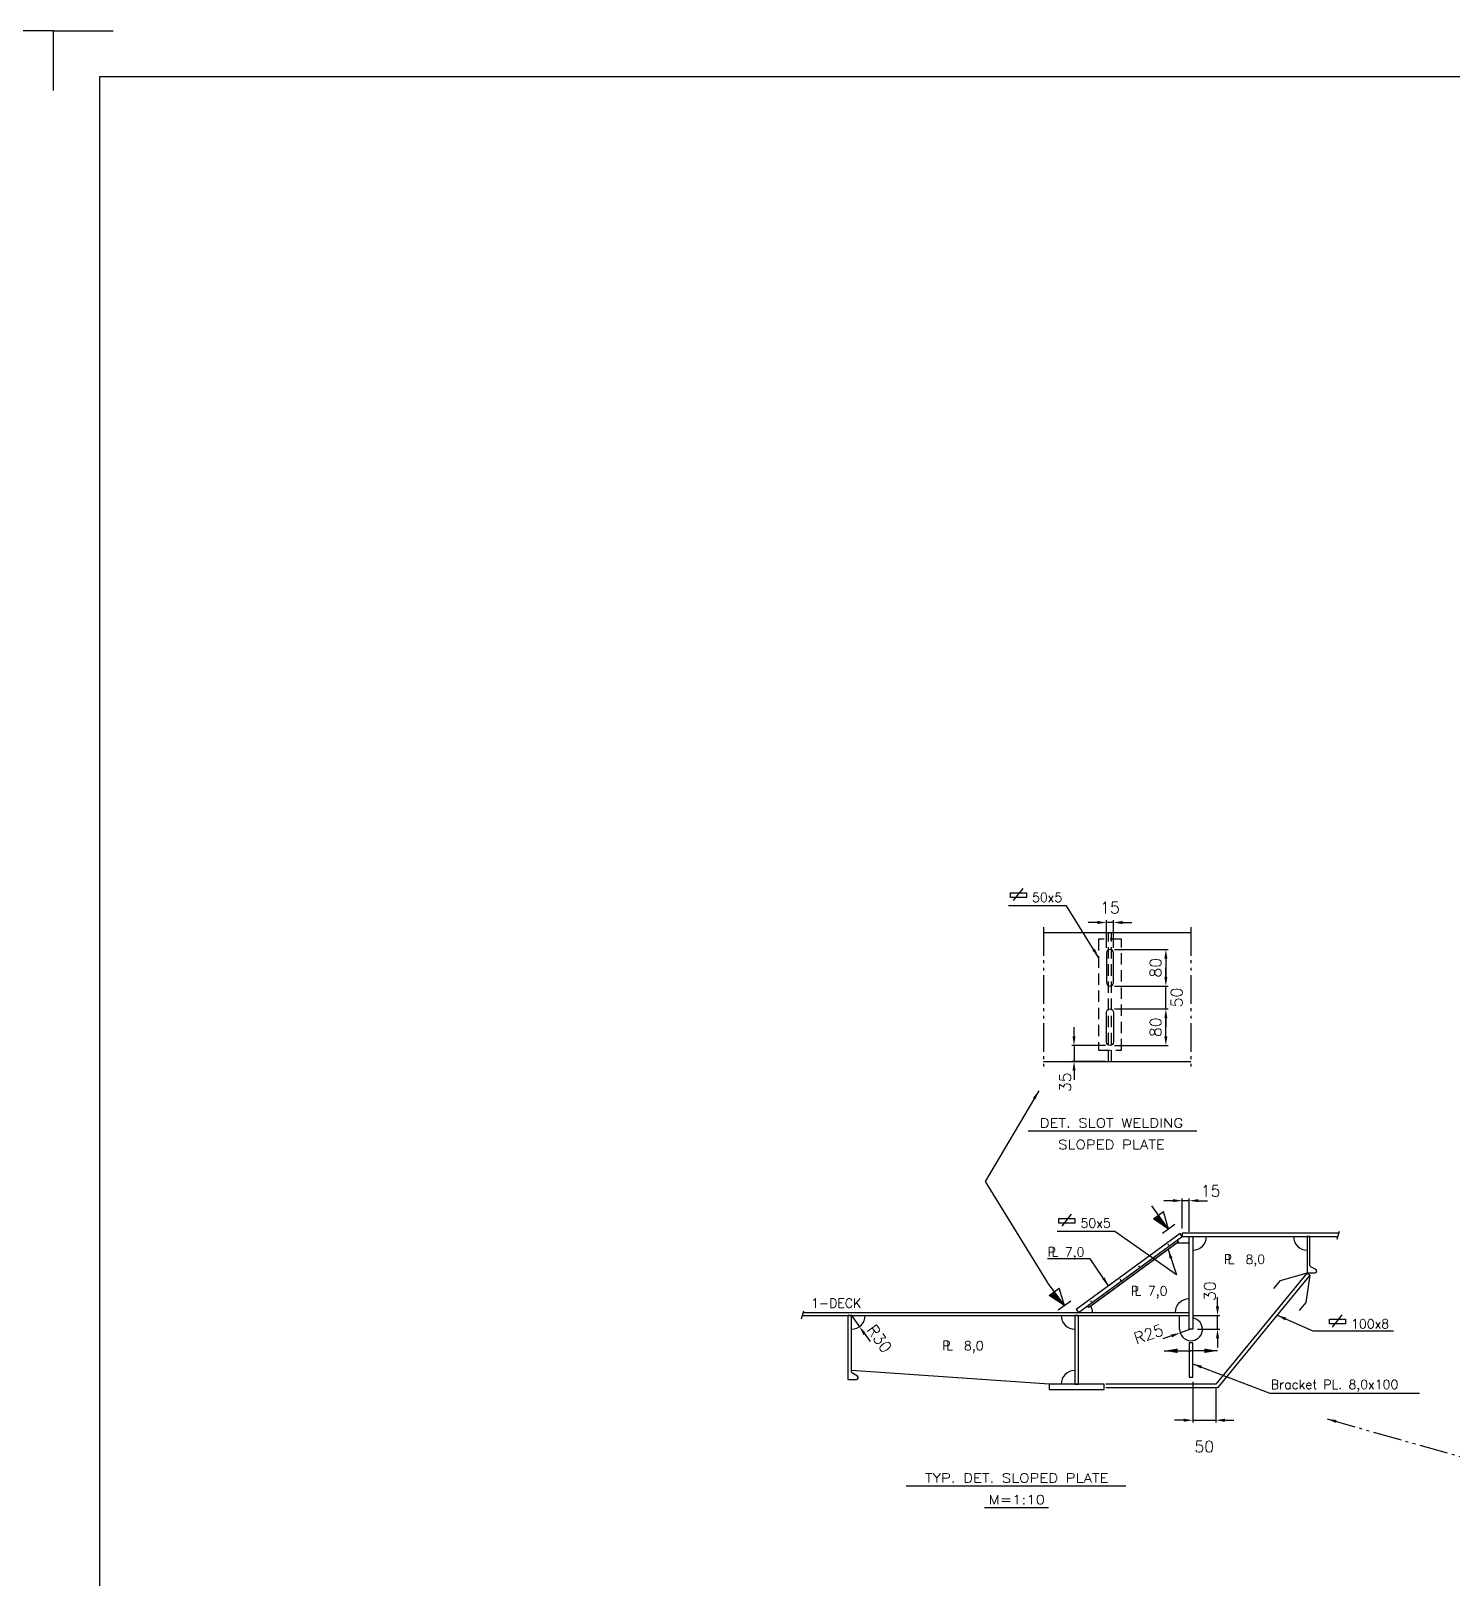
# Model space of a CAD drawing. Extents: x -86245 to 167090, y -69122 to 58950.
# Drawn here: x 40965 to 56497, y 42038 to 58950 of the extents above; entities that cross this region are included whole.
import ezdxf
from ezdxf.enums import TextEntityAlignment as Align

# ---------------------------------------------------------------- set-up
doc = ezdxf.new("R2010")
doc.units = 0
doc.header["$LTSCALE"] = 250
for name, pattern in [('DASHED', [0.75, 0.5, -0.25]), ('PHANTOM', [2.1, 1.25, -0.2, 0.125, -0.2, 0.125, -0.2]), ('STP-035', [0.24, 0.15, -0.09])]:
    doc.linetypes.add(name, pattern=pattern)
doc.layers.get('0').update_dxf_attribs({"linetype": 'CONTINUOUS'})
doc.layers.get('DEFPOINTS').update_dxf_attribs({"linetype": 'CONTINUOUS'})
for name, color, linetype in [('S0CO1', 1, 'CONTINUOUS'), ('S0CO2', 2, 'CONTINUOUS'), ('S0CO5', 4, 'CONTINUOUS'), ('S0DA1', 1, 'DASHED'), ('S0DA2', 2, 'DASHED'), ('S0PH1', 1, 'PHANTOM'), ('S0PH2', 2, 'PHANTOM'), ('S0TX2', 2, 'CONTINUOUS')]:
    doc.layers.add(name, color=color, linetype=linetype)
doc.styles.add('ROMANS', font='romans.shx', dxfattribs={"height": 125})
doc.dimstyles.get("Standard").update_dxf_attribs({"dimscale": 50, "dimtxt": 125, "dimasz": 2, "dimexe": 0.5, "dimexo": 1, "dimgap": 1, "dimtad": 1, "dimdsep": 46, "dimtxsty": 'ROMANS', "dimcen": 1.5, "dimclrd": 1, "dimclre": 1, "dimclrt": 2, "dimazin": 2, "dimtfac": 1, "dimtmove": 2, "dimatfit": 3, "dimfxl": 1, "dimtvp": 100, "dimtolj": 1, "dimarcsym": 0})

# ---------------------------------------------------------------- blocks, each defined once
blk = doc.blocks.new('R-A0')
at = {"color": 2}
for points in [[(58800, 42050), (59450, 42050), (59450, 41400)], [(58800, 0), (59450, 0), (59450, 650)]]:
    blk.add_lwpolyline(points, dxfattribs=at)
blk = doc.blocks.new('A$C775A635E')
at = {"layer": 'S0CO1', "color": 6}
blk.add_lwpolyline([(0, 0), (0, 58450), (-41050, 58450), (-41050, 0)], close=True, dxfattribs=at)
at = {"layer": 'S0CO1', "rotation": 90}
blk.add_blockref('R-A0', (500, -500), dxfattribs=at)
blk = doc.blocks.new('FLST-2')
at = {"layer": 'S0TX2', "color": 1}
for p, q in [((-222, 65), (-117, 198)), ((-256, 101), (-256, 151)), ((-256, 151), (-81, 151)), ((-81, 101), (-256, 101)), ((-81, 151), (-81, 101))]:
    blk.add_line(p, q, dxfattribs=at)
at = {"layer": 'S0TX2', "style": 'ROMANS'}
blk.add_attdef('FL.ST', (-20, 50), '', height=100, dxfattribs=at)
blk = doc.blocks.new('HP80x7')
at = {"color": 0, "linetype": 'ByBlock'}
blk.add_lwpolyline([(16.9, -80, 0.773344), (19, -72.5), (8, -66.2, -0.267949), (6, -62.7), (6, 0), (0, 0), (0, -80), (17.1, -80)], format="xyb", dxfattribs=at)
blk = doc.blocks.new('*D254')
at = {"layer": 'DEFPOINTS', "color": 0, "transparency": 16777216}
for p in [(51227, 44714), (51314, 44591)]:
    blk.add_point(p, dxfattribs=at)
at = {"layer": 'S0CO1', "color": 1, "lineweight": -2, "transparency": 16777216}
for p, q in [((51227, 44714), (51314, 44591)), ((51372, 44510), (51430, 44428))]:
    blk.add_line(p, q, dxfattribs=at)
at = {"layer": 'S0CO1', "color": 1, "transparency": 16777216}
blk.add_solid([(51385, 44519), (51358, 44500), (51314, 44591)], dxfattribs=at)
at = {"layer": 'S0CO1', "color": 2, "transparency": 16777216, "insert": (51532, 44461), "char_height": 125, "attachment_point": 5, "rotation": 305.355, "style": 'ROMANS'}
blk.add_mtext('\\A1;R30', dxfattribs=at)
blk = doc.blocks.new('PILD')
at = {"color": 1, "linetype": 'ByBlock'}
blk.add_line((0, 0), (250, 0), dxfattribs=at)
blk.add_solid([(125, 21), (125, -21), (0, 0)], dxfattribs=at)
blk = doc.blocks.new('PILC')
at = {"color": 1, "linetype": 'ByBlock'}
blk.add_line((0, 0), (-250, 0), dxfattribs=at)
blk.add_solid([(-125, 21), (-125, -21), (0, 0)], dxfattribs=at)
blk = doc.blocks.new('PLT-FORBI')
at = {"layer": 'S0CO1'}
for name, p in [('PILD', (-250, 0)), ('PILC', (250, 0))]:
    blk.add_blockref(name, p, dxfattribs=at)
blk = doc.blocks.new('*D255')
at = {"layer": 'DEFPOINTS', "color": 0, "transparency": 16777216}
for p in [(54957, 44039), (55207, 43964), (55207, 43569)]:
    blk.add_point(p, dxfattribs=at)
at = {"layer": 'S0CO1', "color": 1, "lineweight": -2, "transparency": 16777216}
for p, q in [((54957, 43989), (54957, 43544)), ((55207, 43914), (55207, 43544)), ((54857, 43569), (54757, 43569)), ((54957, 43569), (55207, 43569)), ((55307, 43569), (55407, 43569))]:
    blk.add_line(p, q, dxfattribs=at)
at = {"layer": 'S0CO1', "color": 1, "transparency": 16777216}
for points in [[(54857, 43586), (54857, 43552), (54957, 43569)], [(55307, 43586), (55307, 43552), (55207, 43569)]]:
    blk.add_solid(points, dxfattribs=at)
at = {"layer": 'S0CO1', "color": 2, "transparency": 16777216, "insert": (55082, 43281), "char_height": 125, "attachment_point": 5, "style": 'ROMANS'}
blk.add_mtext('\\A1;50', dxfattribs=at)
blk = doc.blocks.new('PLDIM2')
at = {"layer": 'S0TX2', "style": 'ROMANS'}
for s, p in [('P', (-19, 0)), ('L', (23, 0))]:
    blk.add_text(s, height=100, dxfattribs=at).set_placement(p)
blk.add_attdef('XX.X', (168, -1), '', height=100, dxfattribs=at)
blk = doc.blocks.new('*D256')
at = {"layer": 'DEFPOINTS', "color": 0, "transparency": 16777216}
for p in [(54052, 47665), (53659, 47490), (54052, 47490)]:
    blk.add_point(p, dxfattribs=at)
at = {"layer": 'S0CO1', "color": 1, "lineweight": -2, "transparency": 16777216}
for p, q in [((53659, 47765), (53659, 47865)), ((54002, 47665), (53634, 47665)), ((53659, 47665), (53659, 47490)), ((54002, 47490), (53634, 47490)), ((53659, 47390), (53659, 47290))]:
    blk.add_line(p, q, dxfattribs=at)
at = {"layer": 'S0CO1', "color": 1, "transparency": 16777216}
for points in [[(53642, 47765), (53675, 47765), (53659, 47665)], [(53642, 47390), (53675, 47390), (53659, 47490)]]:
    blk.add_solid(points, dxfattribs=at)
at = {"layer": 'S0CO1', "color": 2, "transparency": 16777216, "insert": (53562, 47263), "char_height": 125, "attachment_point": 5, "rotation": 90, "style": 'ROMANS'}
blk.add_mtext('\\A1;35', dxfattribs=at)
blk = doc.blocks.new('*D257')
at = {"layer": 'DEFPOINTS', "color": 0, "transparency": 16777216}
for p in [(54015, 49010), (54015, 48684), (54090, 48684)]:
    blk.add_point(p, dxfattribs=at)
at = {"layer": 'S0CO1', "color": 1, "lineweight": -2, "transparency": 16777216}
for p, q in [((53915, 49010), (53815, 49010)), ((54015, 48734), (54015, 49035)), ((54090, 49010), (54015, 49010)), ((54090, 48734), (54090, 49035)), ((54190, 49010), (54290, 49010))]:
    blk.add_line(p, q, dxfattribs=at)
at = {"layer": 'S0CO1', "color": 1, "transparency": 16777216}
for points in [[(53915, 49027), (53915, 48993), (54015, 49010)], [(54190, 49027), (54190, 48993), (54090, 49010)]]:
    blk.add_solid(points, dxfattribs=at)
at = {"layer": 'S0CO1', "color": 2, "transparency": 16777216, "insert": (54052, 49172), "char_height": 125, "attachment_point": 5, "style": 'ROMANS'}
blk.add_mtext('\\A1;15', dxfattribs=at)
blk = doc.blocks.new('*D258')
at = {"layer": 'DEFPOINTS', "color": 0, "transparency": 16777216}
for p in [(54052, 48065), (54662, 48065), (54052, 47665)]:
    blk.add_point(p, dxfattribs=at)
at = {"layer": 'S0CO1', "color": 1, "lineweight": -2, "transparency": 16777216}
for p, q in [((54102, 48065), (54687, 48065)), ((54662, 47765), (54662, 47965)), ((54102, 47665), (54687, 47665))]:
    blk.add_line(p, q, dxfattribs=at)
at = {"layer": 'S0CO1', "color": 1, "transparency": 16777216}
for points in [[(54646, 47965), (54679, 47965), (54662, 48065)], [(54646, 47765), (54679, 47765), (54662, 47665)]]:
    blk.add_solid(points, dxfattribs=at)
at = {"layer": 'S0CO1', "color": 2, "transparency": 16777216, "insert": (54550, 47865), "char_height": 125, "attachment_point": 5, "rotation": 90, "style": 'ROMANS'}
blk.add_mtext('\\A1;80', dxfattribs=at)
blk = doc.blocks.new('*D259')
at = {"layer": 'DEFPOINTS', "color": 0, "transparency": 16777216}
for p in [(54052, 48715), (54052, 48315), (54662, 48315)]:
    blk.add_point(p, dxfattribs=at)
at = {"layer": 'S0CO1', "color": 1, "lineweight": -2, "transparency": 16777216}
for p, q in [((54102, 48715), (54687, 48715)), ((54662, 48615), (54662, 48415)), ((54102, 48315), (54687, 48315))]:
    blk.add_line(p, q, dxfattribs=at)
at = {"layer": 'S0CO1', "color": 1, "transparency": 16777216}
for points in [[(54646, 48615), (54679, 48615), (54662, 48715)], [(54646, 48415), (54679, 48415), (54662, 48315)]]:
    blk.add_solid(points, dxfattribs=at)
at = {"layer": 'S0CO1', "color": 2, "transparency": 16777216, "insert": (54550, 48515), "char_height": 125, "attachment_point": 5, "rotation": 90, "style": 'ROMANS'}
blk.add_mtext('\\A1;80', dxfattribs=at)
blk = doc.blocks.new('*D260')
at = {"layer": 'DEFPOINTS', "color": 0, "transparency": 16777216}
for p in [(54052, 48315), (54662, 48315), (54052, 48065)]:
    blk.add_point(p, dxfattribs=at)
at = {"layer": 'S0CO1', "color": 1, "lineweight": -2, "transparency": 16777216}
for p, q in [((54662, 48415), (54662, 48515)), ((54102, 48315), (54687, 48315)), ((54662, 48065), (54662, 48315)), ((54102, 48065), (54687, 48065)), ((54662, 47965), (54662, 47865))]:
    blk.add_line(p, q, dxfattribs=at)
at = {"layer": 'S0CO1', "color": 1, "transparency": 16777216}
for points in [[(54646, 48415), (54679, 48415), (54662, 48315)], [(54646, 47965), (54679, 47965), (54662, 48065)]]:
    blk.add_solid(points, dxfattribs=at)
at = {"layer": 'S0CO1', "color": 2, "transparency": 16777216, "insert": (54781, 48190), "char_height": 125, "attachment_point": 5, "rotation": 90, "style": 'ROMANS'}
blk.add_mtext('\\A1;50', dxfattribs=at)
blk = doc.blocks.new('*D261')
at = {"layer": 'DEFPOINTS', "color": 0, "transparency": 16777216}
for p in [(54842, 45969), (54842, 45614), (54917, 45579)]:
    blk.add_point(p, dxfattribs=at)
at = {"layer": 'S0CO1', "color": 1, "lineweight": -2, "transparency": 16777216}
for p, q in [((54742, 45969), (54642, 45969)), ((54842, 45664), (54842, 45994)), ((54917, 45969), (54842, 45969)), ((54917, 45629), (54917, 45994)), ((55017, 45969), (55117, 45969))]:
    blk.add_line(p, q, dxfattribs=at)
at = {"layer": 'S0CO1', "color": 1, "transparency": 16777216}
for points in [[(54742, 45986), (54742, 45953), (54842, 45969)], [(55017, 45986), (55017, 45953), (54917, 45969)]]:
    blk.add_solid(points, dxfattribs=at)
at = {"layer": 'S0CO1', "color": 2, "transparency": 16777216, "insert": (55151, 46076), "char_height": 125, "attachment_point": 5, "style": 'ROMANS'}
blk.add_mtext('\\A1;15', dxfattribs=at)
blk = doc.blocks.new('LLL')
at = {"layer": 'S0PH2'}
for p, q in [((42, 113), (42, 431)), ((110, 301), (-27, 301)), ((42, 113), (-27, 301)), ((42, 113), (110, 301)), ((-44, 113), (127, 113))]:
    blk.add_line(p, q, dxfattribs=at)
blk.add_solid([(110, 301), (42, 113), (110, 301), (42, 301)], dxfattribs=at)
blk = doc.blocks.new('*D252')
at = {"layer": 'DEFPOINTS', "color": 0, "transparency": 16777216}
for p in [(54917, 44714), (55227, 44714), (54957, 44564)]:
    blk.add_point(p, dxfattribs=at)
at = {"layer": 'S0CO1', "color": 1, "lineweight": -2, "transparency": 16777216}
for p, q in [((55227, 44814), (55227, 44914)), ((54967, 44714), (55252, 44714)), ((55227, 44564), (55227, 44714)), ((55007, 44564), (55252, 44564)), ((55227, 44464), (55227, 44364))]:
    blk.add_line(p, q, dxfattribs=at)
at = {"layer": 'S0CO1', "color": 1, "transparency": 16777216}
for points in [[(55210, 44814), (55244, 44814), (55227, 44714)], [(55210, 44464), (55244, 44464), (55227, 44564)]]:
    blk.add_solid(points, dxfattribs=at)
at = {"layer": 'S0CO1', "color": 2, "transparency": 16777216, "insert": (55143, 44980), "char_height": 125, "attachment_point": 5, "rotation": 90, "style": 'ROMANS'}
blk.add_mtext('\\A1;30', dxfattribs=at)
blk = doc.blocks.new('*D262')
at = {"layer": 'DEFPOINTS', "color": 0, "transparency": 16777216}
for p in [(54819, 44523), (54937, 44564)]:
    blk.add_point(p, dxfattribs=at)
at = {"layer": 'S0CO1', "color": 1, "lineweight": -2, "transparency": 16777216}
for p, q in [((54724, 44491), (54629, 44458)), ((54937, 44564), (54819, 44523))]:
    blk.add_line(p, q, dxfattribs=at)
at = {"layer": 'S0CO1', "color": 1, "transparency": 16777216}
blk.add_solid([(54718, 44506), (54729, 44475), (54819, 44523)], dxfattribs=at)
at = {"layer": 'S0CO1', "color": 2, "transparency": 16777216, "insert": (54475, 44511), "char_height": 125, "attachment_point": 5, "rotation": 18.9153, "style": 'ROMANS'}
blk.add_mtext('\\A1;R25', dxfattribs=at)
blk = doc.blocks.new('A$C4A910F07')
for points in [[(-2192.178, 3099.19), (-2192.178, 2774.19, 1), (-2117.178, 2774.19), (-2117.178, 3099.19, 1)], [(-2192.178, 2124.19), (-2192.178, 2449.19, -1), (-2117.178, 2449.19), (-2117.178, 2124.19, -1)]]:
    blk.add_lwpolyline(points, format="xyb", close=True)
at = {"layer": 'S0CO1'}
for p, q in [((-3049.231, 1154.065), (-1205.775, 1154.065)), ((-2101.375, 54.98), (-2732.916, 54.98)), ((327.96, -29.445), (353.595, 57.475)), ((-5525.031, -901.486), (-5499.396, -814.566)), ((-1395, -1015.046), (-1395, -865.046)), ((-4381.272, -2727.102), (-1983.114, -2727.102)), ((-3527.446, -2963.745), (-2825.283, -2963.745))]:
    blk.add_line(p, q, dxfattribs=at)
for points in [[(-2386.038, -777.676), (-2400.796, -757.497), (-1419.782, -40.063), (-1405.024, -60.242)], [(-1250, -1165.046), (-1290, -1165.046), (-1290, -1540.046), (-1250, -1540.046)]]:
    blk.add_lwpolyline(points, close=True, dxfattribs=at)
for points in [[(-1440, -830.046, -0.414213562), (-1290, -680.046), (-1290, -75), (-1425.204, -75), (-2365.859, -762.919, -0.116520385), (-2350, -830.046)], [(-2539.722, -1465.046, 0.414213562), (-2689.722, -1615.046), (-2819.722, -1615.046), (-4979.722, -1465.046), (-4979.722, -1015.046, 0.414213562), (-4829.722, -865.046), (-2689.722, -865.046, 0.414213562), (-2539.722, -1015.046)]]:
    blk.add_lwpolyline(points, format="xyb", close=True, dxfattribs=at)
for points in [[(0, -400), (-1000, -1615.046), (-2200, -1615.046)], [(30.885, -425.419), (-981.116, -1655.046), (-2200, -1655.046)], [(-363.295, -570.869), (-290.089, -481.921), (0, -400), (30.885, -425.419), (-15.957, -723.324), (-86.556, -809.105)]]:
    blk.add_lwpolyline(points, dxfattribs=at)
for centre, radius, start, end in [((-1250, 0), 150, 270, 0), ((0, 0), 150, 180, 270), ((-1270, -1015.046), 125, 180, 80.7931038)]:
    blk.add_arc(centre, radius, start, end, dxfattribs=at)
at = {"layer": 'S0CO2'}
for points in [[(-2500, -830.046), (-1365, 0), (-1388.612, 32.287), (-2523.612, -797.759)], [(-2539.722, -865.046), (-2539.722, -1615.046), (-2499.722, -1615.046), (-2499.722, -865.046)]]:
    blk.add_lwpolyline(points, close=True, dxfattribs=at)
blk.add_lwpolyline([(-4925.024, -1565.046, 0.773343747), (-4914.721, -1527.724), (-4969.722, -1495.969, -0.267949192), (-4979.722, -1478.649), (-4979.722, -865.046), (-5019.722, -865.046), (-5019.722, -1565.046), (-4924.42, -1565.046)], format="xyb", dxfattribs=at)
blk.add_lwpolyline([(-2819.722, -1675.046), (-2219.722, -1675.046), (-2219.722, -1615.046), (-2819.722, -1615.046), (-2819.722, -1675.046)], dxfattribs=at)
at = {"layer": 'S0CO5'}
for p, q in [((-1271.72, 3317.82), (-2881.133, 3317.82)), ((-2881.133, 1911.69), (-1271.72, 1911.69)), ((-5503.962, -830.046), (-1290, -830.046)), ((-5514.284, -865.046), (-1290, -865.046))]:
    blk.add_line(p, q, dxfattribs=at)
blk.add_lwpolyline([(346.966, 35), (-1365, 35), (-1365, 0), (336.644, 0)], dxfattribs=at)
blk.add_lwpolyline([(-1290, 0), (-1250, 0), (-1250, -1015.046), (-1290, -1015.046)], close=True, dxfattribs=at)
at = {"layer": 'S0DA1', "linetype": 'STP-035'}
for p, q in [((-1521.622, -85.24), (-1513.079, -96.922)), ((-1844.494, -321.363), (-1835.951, -333.044)), ((-2046.289, -468.939), (-2037.746, -480.621)), ((-2369.161, -705.061), (-2360.618, -716.743))]:
    blk.add_line(p, q, dxfattribs=at)
at = {"layer": 'S0DA1'}
blk.add_lwpolyline([(-2029.678, 3249.952), (-2279.678, 3249.952), (-2279.678, 2034.592), (-2029.678, 2034.592)], close=True, dxfattribs=at)
at = {"layer": 'S0DA2'}
for p, q in [((-2172.178, 1911.69), (-2172.178, 3317.82)), ((-2137.178, 1911.69), (-2137.178, 3317.82))]:
    blk.add_line(p, q, dxfattribs=at)
at = {"layer": 'S0PH1'}
for points in [[(-2881.133, 3380.954), (-2881.133, 1832.072)], [(-1271.72, 3380.954), (-1271.72, 1832.072)]]:
    blk.add_lwpolyline(points, dxfattribs=at)
at = {"layer": 'S0CO1', "xscale": -1, "rotation": 36.17869272400288}
for p in [(-1413.449, 14.481), (-2553.322, -823.357)]:
    blk.add_blockref('LLL', p, dxfattribs=at)
at = {"layer": 'S0CO1', "color": 8}
for p in [(-2816.352, -219.422), (-1908.654, -644.649)]:
    blk.add_blockref('PLDIM2', p, dxfattribs=at).add_auto_attribs({'XX.X': '7,0'})
at = {"layer": 'S0CO2', "color": 8, "xscale": 5, "yscale": 5, "zscale": 5}
blk.add_blockref('HP80x7', (0, 0), dxfattribs=at)
at = {"layer": 'S0TX2'}
for p, values in [((-2986.642, 3605.07), {'FL.ST': '50x5'}), ((-2456.977, 45.487), {'FL.ST': '50x5'}), ((499.899, -1055.923), {'FL.ST': '100x8'})]:
    blk.add_blockref('FLST-2', p, dxfattribs=at).add_auto_attribs(values)
ref = blk.add_blockref('PLDIM2', (-890.986, -298.864), dxfattribs=at)
ref.add_attrib('XX.X', '8,0', (-673.99, -300.324), dxfattribs={"height": 100, "style": 'ROMANS'})
ref = blk.add_blockref('PLDIM2', (-3967.91, -1243.206), dxfattribs=at)
ref.add_attrib('XX.X', '8,0', (-3750.914, -1244.665), dxfattribs={"height": 100, "style": 'ROMANS'})
at = {"layer": 'S0TX2', "xscale": 1.1664, "yscale": 1.1664, "zscale": 1.1664, "rotation": 180}
blk.add_blockref('PLT-FORBI', (-1269.999, -1250.344), dxfattribs=at)
at = {"layer": 'S0TX2', "style": 'ROMANS', "width": 1.2}
for s, p in [('DET. SLOT WELDING', (-2139.068, 1240.567)), ('SLOPED PLATE', (-2139.068, 1003.925)), ('TYP. DET. SLOPED PLATE', (-3173.638, -2640.599)), ('M=1:10', (-3173.638, -2877.242))]:
    blk.add_text(s, height=100, dxfattribs=at).set_placement(p, align=Align.MIDDLE)
at = {"layer": 'S0TX2', "style": 'ROMANS'}
for s, p in [('1-DECK', (-5421.749, -779.8)), ('Bracket PL. 8,0x100', (-397.18, -1668.798))]:
    blk.add_text(s, height=100, dxfattribs=at).set_placement(p)
at = {"layer": 'S0CO1'}
for base, p1, p2, text, picture, middle in [((-2192.178, 3431.364), (-2117.178, 3105.32), (-2192.178, 3105.32), '15', '*D257', (-2154.678, 3593.864)), ((-1000, -2009.633), (-1250, -1540.046), (-1000, -1615.046), '50', '*D255', (-1125, -2297.133))]:
    dim = blk.add_linear_dim(base=base, p1=p1, p2=p2, text=text, dimstyle='STANDARD', dxfattribs=at)
    dim.commit()
    dim.dimension.update_dxf_attribs({"geometry": picture, "text_midpoint": middle, "insert": (-56206.752, -45578.605)})
for base, p1, p2, picture, middle in [((-1544.389, 2736.69), (-2154.678, 3136.69), (-2154.678, 2736.69), '*D259', (-1656.889, 2936.69)), ((-1544.389, 2486.69), (-2154.678, 2086.69), (-2154.678, 2486.69), '*D258', (-1656.889, 2286.69))]:
    dim = blk.add_linear_dim(base=base, p1=p1, p2=p2, angle=90, text='80', dimstyle='STANDARD', dxfattribs=at)
    dim.commit()
    dim.dimension.update_dxf_attribs({"geometry": picture, "text_midpoint": middle, "insert": (-56206.752, -45578.605)})
for base, p1, p2, text, picture, middle in [((-1544.389, 2736.69), (-2154.678, 2486.69), (-2154.678, 2736.69), '50', '*D260', (-1425.907, 2611.69)), ((-2548.105, 1911.69), (-2154.678, 2086.69), (-2154.678, 1911.69), '35', '*D256', (-2645.066, 1684.839)), ((-979.834, -865.046), (-1250, -1015.046), (-1290, -865.046), '30', '*D252', (-1063.273, -598.981))]:
    dim = blk.add_linear_dim(base=base, p1=p1, p2=p2, angle=90, text=text, dimstyle='STANDARD', dxfattribs=at)
    dim.commit()
    dim.dimension.update_dxf_attribs({"geometry": picture, "text_midpoint": middle, "dimtype": 128, "insert": (-56206.752, -45578.605)})
dim = blk.add_linear_dim(base=(-1365, 390.58), p1=(-1290, 0), p2=(-1365, 35), text='15', dimstyle='STANDARD', dxfattribs=at)
dim.commit()
dim.dimension.update_dxf_attribs({"geometry": '*D261', "text_midpoint": (-1055.633, 497.847), "dimtype": 128, "insert": (-56206.752, -45578.605)})
for center, mpoint, text, picture, middle in [((-4979.722, -865.046), (-4892.926, -987.384), 'R30', '*D254', (-4674.485, -1117.56)), ((-1270, -1015.046), (-1388.25, -1055.568), 'R25', '*D262', (-1731.529, -1067.962))]:
    dim = blk.add_radius_dim(center=center, mpoint=mpoint, text=text, dimstyle='STANDARD', dxfattribs=at)
    dim.commit()
    dim.dimension.update_dxf_attribs({"geometry": picture, "text_midpoint": middle, "dimtype": 132, "insert": (-56206.752, -45578.605)})
for points in [[(-2279.678, 3049.029), (-2631.04, 3614.563), (-3262.581, 3614.563)], [(-2932.259, 1592.127), (-3520.051, 600.422), (-2841.412, -499.89)], [(-1519.062, -143.64), (-1427.229, -421.076), (-2101.375, 54.98)], [(-2170.738, -539.696), (-2371.212, -245.36), (-2836.232, -245.36)], [(-326.453, -862.308), (62.405, -1032.347), (945.001, -1032.347)], [(-1250, -1392.04), (-408.695, -1714.946), (1228.765, -1714.946)]]:
    blk.add_leader(points, dimstyle='STANDARD', override={"dimgap": 1, "dimtad": 0}, dxfattribs=at)

msp = doc.modelspace()

# ---------------------------------------------------------------- block references
at = {"layer": 'S0CO1', "linetype": 'ByBlock'}
for p in [(40713.595, 0), (82763.595, 0)]:
    msp.add_blockref('A$C775A635E', p, dxfattribs=at)
at = {"layer": 'S0CO1'}
msp.add_blockref('A$C4A910F07', (54913.451, 45773.061), dxfattribs=at)

# ---------------------------------------------------------------- texts
at = {"layer": 'S0CO1', "color": 2, "insert": (53503.777, 43976.14), "char_height": 100, "attachment_point": 1, "style": 'ROMANS'}
msp.add_mtext('\\A1;', dxfattribs=at)

# ---------------------------------------------------------------- leaders
at = {"layer": 'S0PH1'}
msp.add_leader([(55133.434, 43777.357), (60186.445, 42349.559)], dimstyle='STANDARD', override={"dimgap": 1, "dimtad": 0}, dxfattribs=at)

doc.saveas('drawing.dxf')
